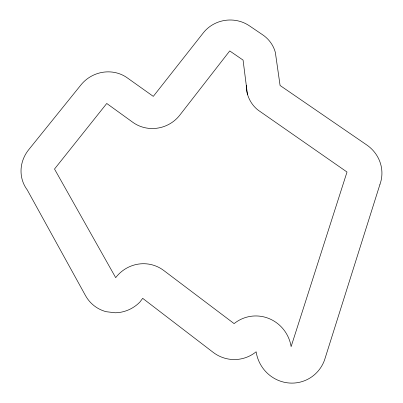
<?xml version="1.0" encoding="UTF-8"?>
<svg xmlns="http://www.w3.org/2000/svg" width="403" height="403" viewBox="0 0 403 403"><rect width="100%" height="100%" fill="white"/><g stroke="black" fill="none" stroke-linecap="round" stroke-linejoin="round"><path stroke-width="0.6" d="M246.263 85.214C246.082 95.546 251.437 106.054 260.237 111.611L347.008 172.026L291.122 346.615A36.235 35.343 76.4 0 0 234.113 323.609L163.724 270.468A35.162 34.25 -61.4 0 0 115.686 277.647L54.511 169.033L106.745 103.475L132.859 122.336A33.378 31.696 -18.5 0 0 179.753 115.203L229.73 50.934L243.064 60.082L247.482 94.781M379.974 184.292L324.521 360.096A36.315 35.328 66.2 0 1 287.707 382.86A36.315 35.328 66.2 0 1 256.132 351.789A35.615 35.036 83.1 0 1 213.147 352.338L142.697 298.346L139.906 302.043A35.192 34.079 -54.1 0 1 115.208 312.783L106.226 311.71A35.192 34.079 -54.1 0 1 85.512 295.611L27.182 189.793A34.179 32.316 -36.5 0 1 28.719 149.694L80.988 84.872A33.424 31.575 -24.8 0 1 127.202 77.804L153.296 96.377L203.334 32.819A33.101 31.182 -6.5 0 1 249.306 25.762L262.625 34.774A33.227 31.384 -4.7 0 1 275.35 52.445L280.08 85.486L366.745 144.954A34.99 33.605 19.2 0 1 379.974 184.292"/></g></svg>
